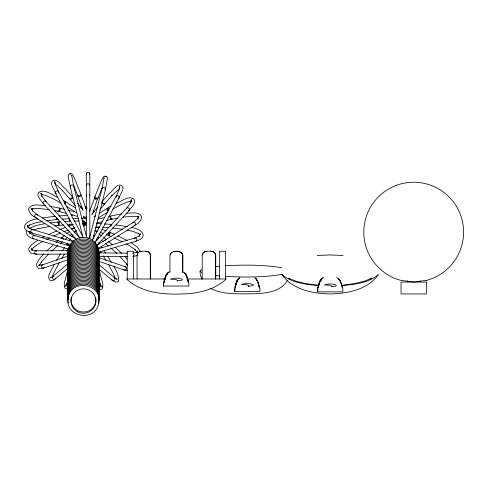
<?xml version="1.0" encoding="UTF-8"?>
<svg xmlns="http://www.w3.org/2000/svg" width="488" height="488" viewBox="0 0 488 488"><rect width="100%" height="100%" fill="white"/><g stroke="black" fill="none" stroke-linecap="round" stroke-linejoin="round"><path stroke-width="0.73" d="M70.302 173.697C72.81 173.02 73.212 176.626 74.341 178.016L80.971 194.48C81.057 195.956 77.348 196.871 77.751 195.023M31.671 249.795L31.403 248.514L32.275 250.131M110.221 226.328L110.733 224.364L111.227 225.389M41.047 193.852L40.974 193.022L41.968 196.286L41.785 195.956L45.793 201.233L79.898 237.967M56.864 218.087L56.346 219.569L46.647 220.771M82.826 210.212L77.867 196.182L78.245 195.517M80.904 194.834C81.844 195.993 78.611 197.183 77.867 196.182M54.845 182.323L54.815 181.518L55.547 185.074L58.456 191.424L83.405 237.577M29.213 232.55L29.213 231.666M57.407 218.49L56.913 219.515L56.419 218.002M407.242 281.192L407.297 280.777M55.534 278.032C54.973 279.911 51.935 281.442 50.099 280.478C45.677 275.775 52.698 269.626 53.832 265.033L53.979 264.777M86.364 218.691L86.541 219.99M98.777 254.577C100.083 247.16 94.648 239.657 87.456 237.827M98.777 255.907C101.596 233.484 65.3 233.484 68.119 255.907M98.777 257.237C101.596 234.807 65.3 234.807 68.119 257.237M98.777 258.567C101.596 236.137 65.3 236.137 68.119 258.567M98.777 259.897C101.596 237.467 65.3 237.467 68.119 259.897M98.777 261.226C101.596 238.797 65.3 238.797 68.119 261.226M98.777 262.55C101.596 240.126 65.3 240.126 68.119 262.55M98.777 263.88C101.596 241.456 65.3 241.456 68.119 263.88M98.777 265.21C101.596 242.78 65.3 242.78 68.119 265.21M98.777 266.539C101.596 244.11 65.3 244.11 68.119 266.539M98.777 267.869C101.596 245.44 65.3 245.44 68.119 267.869M98.777 269.199C101.596 246.769 65.3 246.769 68.119 269.199M98.777 270.523C101.596 248.099 65.3 248.099 68.119 270.523M98.777 271.853C101.596 249.429 65.3 249.429 68.119 271.853M98.777 273.182C101.596 250.753 65.3 250.753 68.119 273.182M98.777 274.512C101.596 252.082 65.3 252.082 68.119 274.512M98.777 275.842C101.596 253.412 65.3 253.412 68.119 275.842M98.777 277.172C101.596 254.742 65.3 254.742 68.119 277.172M98.777 278.495C101.596 256.072 65.3 256.072 68.119 278.495M98.777 279.825C101.596 257.402 65.3 257.402 68.119 279.825M98.777 281.155C101.596 258.725 65.3 258.725 68.119 281.155M98.777 282.485C101.596 260.055 65.3 260.055 68.119 282.485M98.777 283.815C101.596 261.385 65.3 261.385 68.119 283.815M98.777 285.144C101.596 262.715 65.3 262.715 68.119 285.144M98.777 286.468C101.596 264.045 65.3 264.045 68.119 286.468M98.777 289.128C101.596 266.698 65.3 266.698 68.119 289.128M98.777 290.458C101.596 268.028 65.3 268.028 68.119 290.458M98.777 291.787C101.596 269.358 65.3 269.358 68.119 291.787M98.777 293.117C101.596 270.688 65.3 270.688 68.119 293.117M98.777 294.441C101.596 272.017 65.3 272.017 68.119 294.441M98.777 295.771C101.596 273.347 65.3 273.347 68.119 295.771M98.777 297.101C101.596 274.671 65.3 274.671 68.119 297.101M98.777 298.43C101.596 276.001 65.3 276.001 68.119 298.43M98.777 299.76C101.596 277.33 65.3 277.33 68.119 299.76M98.509 303.06C103.554 277.971 63.342 277.971 68.387 303.06M99.698 210.023L104.487 204.106L104.45 203.642M69.558 198.171C69.65 200.074 72.877 198.036 72.413 196.688L65.142 188.447C61.445 186.282 57.651 177.559 52.32 180.969C49.617 184.464 54.613 189.466 55.303 192.87L79.544 237.723M234.99 288.67L234.576 291.415L259.958 291.415L259.958 288.396L257.877 282.156L259.439 287.987L257.884 281.43L254.76 277.471M317.883 289.116L317.468 291.854L342.85 291.854L342.85 288.835L340.776 282.595L341.82 285.62C341.228 282.54 339.843 278.642 336.616 277.611M86.303 235.588L86.303 173.758C86.376 171.8 89.798 171.788 89.816 173.807L89.816 238.614M89.816 173.758L89.578 174.551M202.532 255.011L202.679 254.041M110.806 225.913L111.301 224.535L111.978 224.742M164.078 282.467L165.578 276.787L164.017 282.619M234.923 289.262L234.576 291.415C234.569 286.499 236.265 281.033 239.773 277.471L236.649 281.43L238.736 278.41L236.131 282.991L235.222 287.286M235.271 287.115L235.612 284.962L235.198 287.383M317.932 288.988L317.468 291.854L317.468 288.835L319.548 282.595L318.768 285.51M318.164 287.554L318.396 286.12M164.12 282.015L164.541 279.6L163.504 283.028L163.504 286.047L188.88 286.047L188.88 283.028L186.806 276.787L188.368 282.619M318.091 287.822L318.511 285.407M318.115 287.725L318.377 286.322M31.5 209.437L31.464 208.144L32.629 211.06L32.141 210.462L37.112 214.622L37.387 215.33M109.69 233.356C110.136 229.83 107.037 236.924 109.044 234.954M170.397 255.011L170.605 254.041M131.565 200.123L131.656 199.714L130.656 202.984L130.845 202.654L126.831 207.931L94.794 242.438M166.621 274.604L164.535 279.813C165.334 276.861 166.542 272.847 169.739 271.804M320.592 280.411L318.505 285.62C319.305 282.668 320.512 278.66 323.709 277.611M102.029 201.788C102.096 202.953 104.267 204.655 104.987 203.325M132.876 223.199L133.151 222.491L138.128 218.331L137.634 218.929L138.799 216.013L138.763 217.306M89.53 238.229L102.151 188.161L104.011 177.711L104.237 178.486M92.5 240.761L105.487 189.216L107.482 177.998L106.628 176.619L104.505 176.18L103.456 176.802L101.364 180.572L94.733 197.036C94.861 198.36 97.246 199.202 98.07 198.097L101.785 188.417M84.772 224.279L84.918 222.76L83.735 221.454M58.298 222.577L58.609 221.936L60.061 221.839M70.052 198.781L70.016 199.244L75.28 205.753M235.289 287.255L236.656 282.156L235.612 285.175L237.693 279.966L236.131 282.991M68.161 267.979L65.075 280.417C63.977 282.082 63.288 291.251 67.826 288.207M86.407 216.788L85.376 218.179L83.802 217.91M83.18 225.511L84.211 224.12L85.431 223.852M52.265 277.007L53.338 273.75L59.408 262.379M89.542 211.707L94.8 197.39M92.415 214.147L97.692 198.305M106.061 239.828L106.146 239.449L103.731 237.54M164.535 279.813L165.578 276.787M318.505 285.62L319.548 282.595M95.666 199.623L96.398 197.567M109.568 233.77L109.233 234.6M112.24 218.758C111.191 220.35 109.751 216.422 111.087 215.879L121.878 213.86M71.468 175.93L71.693 175.155L73.554 185.599L86.73 237.882M60.341 233.02L59.67 232.648M58.285 192.479C59.56 189.356 53.534 191.29 55.717 193.37M86.48 222.168L86.199 223.022L86.571 224.327M68.216 280.496C67.234 282.064 64.501 286.041 67.899 286.608M137.524 254.041L137.964 253.138M59.207 209.065L59.939 208.199L64.325 209.297M39.748 265.167L41.462 261.849L41.279 262.166L48.44 254.181M94.733 197.036L95.373 196.56M136.439 252.436L137.305 250.82L137.036 252.101M92.903 239.096L116.04 196.292C116.882 194.749 119.597 196.158 119.2 197.738L94.959 242.585M73.365 186.575C74.566 184.22 69.686 184.446 70.217 186.66L82.466 235.259M165.054 277.623L167.659 273.042L165.578 276.062A512.302 14.945 90 0 1 166.621 274.811M319.024 283.436L321.629 278.849L319.548 281.869A512.302 14.945 90 0 1 321.11 280.935M97.838 198.744L96.008 198.939L94.501 197.683M56.571 260.366L60.317 254.102M61.628 258.597L64.331 254.285M89.578 185.55C90.859 183.165 85.26 183.165 86.541 185.55M287.487 280.24C280.509 292.489 264.709 293.325 252.235 293.813C238.327 293.709 223.327 294.923 210.535 288.463M62.275 251.052L64.636 247.386M66.685 250.625L67.862 248.795M57.499 222.321L57.993 221.991L58.597 223.053L58.34 225.304L54.442 225.883M64.501 203.398L65.081 201.581L63.483 200.525M53.607 236.107L59.615 233.416L59.768 232.678M26.675 230.879C24.827 234.838 30.537 238.223 33.629 238.821L68.314 249.124M69.162 240.602L70.437 238.748M71.718 236.887L72.993 235.033M68.015 245.342L68.454 244.701M72.425 241.999L73.279 240.761M84.668 224.279L84.711 223.15L83.399 221.973M74.695 232.556L76.024 230.739M32.147 249.453L33.751 247.264L33.477 247.507L39.345 243.305L43.17 241.249M91.774 214.476L97.82 206.827M94.611 216.489L95.502 215.324M104.627 240.736L106.073 239.388M86.541 194.505L86.541 195.426M89.578 195.426L89.578 194.505M165.578 276.062L168.702 272.109L166.097 275.122M319.548 281.869L322.672 277.916L320.067 280.935M64.678 204.027L65.648 201.941L64.697 201.971M43.749 253.906L38.68 259.878L36.393 264.289L36.447 265.533L38.387 268.412L43.658 268.089L68.149 259.695M237.174 280.49L239.773 277.471M102.09 201.55L109.355 193.309C113.057 191.15 116.852 182.427 122.177 185.83C124.885 189.332 119.889 194.328 119.2 197.738L118.785 198.238M104.926 203.563L111.99 195.554L111.789 195.779L119.115 189.076M44.231 267.619L43.658 268.089M203.118 253.138L204.734 251.771L206.942 251.271M96.813 245.354L129.399 210.261C130.998 207.528 136.585 203.002 134.078 199.263C128.533 194.889 121.634 201.599 116.327 203.221M104.487 204.106L103.145 203.996L101.687 202.557M68.241 263.459L52.741 276.47C51.417 277.666 53.229 279.831 54.729 279.228M65.117 286.145L64.843 286.444L66.99 283.784M86.541 195.273L86.541 196.024M89.578 196.024L89.578 195.273M201.886 279.112L200.409 274.945L200.074 272.457L200.074 271.072L201.605 269.529M27.493 226.963L29.512 224.956L28.865 225.358L35.038 223.022L42.249 221.503M29.323 232.819L30.329 231.812M46.824 250.924L53.168 244.952M51.691 251.027L57.834 245.494M58.298 224.291C58.981 227.194 59.969 222.388 58.609 221.936M129.143 210.481C131.223 208.748 126.398 205.905 126.642 208.986M134.529 238.266L139.739 235.6L139.196 236.204L140.416 233.673L140.263 234.978M98.991 252.192L135.847 241.243C137.537 240.712 136.951 237.595 135.139 237.876L98.314 248.813M83.052 224.626L85.058 223.937M56.047 242.469L58.346 240.48M60.103 243.53L62.379 241.572M29.292 228.268L36.203 225.486L44.975 223.638M105.054 189.722C107.086 187.856 101.748 186.154 102.163 188.807M55.065 279.038L68.283 267.942M64.288 235.582L61.872 237.485L62.562 238.858M109.654 235.539L108.989 235.57L109.007 234.594L110.331 232.514L114.552 234.38M66.63 233.728L69.558 231.422M65.178 239.279L67.521 237.43M69.863 235.582L71.62 234.191M171.233 253.138L172.221 252.363M136.42 252.631L137.134 252.217L133.114 253.016M75.707 239.34C70.486 242.341 67.063 248.563 68.119 254.577M31.897 209.572L33.093 208.699L32.336 208.888L38.21 208.413L49.251 209.663M72.486 229.11L74.316 227.774M74.554 231.879L76.378 230.549M37.674 240.279L31.439 244.793L28.749 248.526L28.707 249.813L30.726 253.089L36.271 254.23L67.887 254.065M370.727 278.953L371.905 278.111L364.243 281.24L354.264 283.638L342.637 285.144M84.576 224.242C86.638 222.735 84.034 219.868 81.966 220.936M94.074 216.776L95.294 215.934M82.606 224.334L83.82 223.815L85.052 224.035M98.57 217.868L107.738 212.091M108.22 208.949C106.384 207.132 107.037 210.511 108.244 210.999M111.105 206.131C108.44 206.375 106.146 208.876 108.714 210.7M99.107 213.457L107.195 208.352M106.848 210.615L108.69 209.45M97.557 244.842L133.413 222.26C135.023 221.473 136.518 224.218 135.133 225.255L98.606 248.258M36.942 253.955L36.271 254.23M68.149 256.06L42.236 264.941C40.657 265.685 41.687 268.278 43.286 268.168M52.741 276.47L53.467 276.196M112.758 209.163L119.194 205.582L126.776 202.172L131.772 200.964M42.194 237.845L44.127 236.802M46.354 239.529L49.599 237.9M41.029 194.712L42.047 194.181L41.236 194.352M53.076 276.287L50.179 277.764L51.014 277.678M136.176 241.102C149.45 236.954 141.325 228.591 131.809 227.603M70.754 173.606C67.338 173.466 68.1 177.443 68.674 179.578L70.382 186.941M48.745 234.496L56.87 230.861M134.81 238.016L135.139 237.876M59.67 229.696L65.203 227.567M68.656 226.237L72.816 224.706M63.708 231.843L68.509 229.994M71.254 228.939L74.701 227.719M58.81 210.743C59.176 213.012 61.11 208.821 59.939 208.199M34.123 229.915L36.862 228.872L49.971 226.438M124.629 267.003C127.398 265.856 126.874 270.913 124.361 270.047L99.149 261.409M139.58 251.771L141.788 251.271M111.057 216.934C108.745 213.823 111.172 222.217 111.423 218.215M86.718 222.546C85.339 222.815 84.888 224.803 85.9 225.724M59.615 233.416L59.268 233.404M64.263 201.324L64.788 201.251M83.07 221.027L83.436 220.918M71.882 197.164C74.322 196.676 71.169 200.312 70.016 199.244M96.703 223.144L102.407 221.607M82.618 223.675L83.954 223.553L85.016 224.126M54.754 183.214L55.181 183.098M58.963 208.065L59.524 208.242L59.676 209.279L58.688 211.341L54.217 210.596M97.887 219.179L104.475 217.532M108.867 216.434L110.331 216.068M106.768 220.521L111.124 219.429M36.173 217.447C32.525 216.934 28.926 212.707 28.524 208.931C31.464 202.862 40.205 205.509 45.408 205.637M32.507 232.91C16.635 228.994 27.474 219.271 38.033 218.862M173.514 251.771L175.021 251.393M86.663 218.691L85.796 218.77L84.759 218.051M68.241 250.643L35.898 250.808C34.203 251.058 34.373 253.797 35.905 254.193M42.419 217.941L55.229 216.227M42.236 264.941L42.999 264.899M69.491 173.874L69.936 173.783M137.604 255.547L132.803 256.499C134.34 256.102 134.511 253.364 132.815 253.113M111.789 219.264L117.468 218.203M282.448 274.305C263.648 277.538 244.415 277.391 225.419 276.397M79.44 237.827L83.448 237.314M50.246 222.924L57.81 221.985M42.608 264.862L38.619 265.277L39.437 265.454M215.373 266.637L219.667 266.198M126.368 213.366C131.205 213.103 139.147 211.188 141.74 216.806C141.337 220.576 137.738 224.803 134.09 225.316M123.141 217.136L132.059 216.282L137.927 216.757L137.171 216.568L138.366 217.447M135.493 241.273L135.847 241.243M176.632 251.271C174.094 251.241 170.385 252.003 169.952 255.011L169.952 272.237M107.842 207.949L108.665 208.205M58.963 215.94L67.68 215.379M57.047 219.521L58.487 219.429M62.092 219.197L69.308 218.734M64.422 221.558L70.235 221.186M57.993 223.705L58.743 223.656M58.871 225.377L63.922 225.053M67.527 224.822L73.31 224.517M128.454 210.633L128.826 210.609M225.419 265.746C244.177 264.764 263.16 264.624 281.735 267.723M317.249 255.468L330.162 254.937L343.076 255.468M341.557 285.724C354.196 284.309 368.275 283.217 378.359 274.61C367.781 289.707 347.511 293.575 330.162 293.947C312.814 293.575 292.544 289.707 281.96 274.61C292.05 283.217 306.129 284.309 318.768 285.724M116.455 279.106L117.291 279.185L114.003 277.623M71.327 215.22L72.797 215.196M72.938 218.642L78.751 218.557M73.889 221.058L79.032 220.979M86.041 223.339C84.662 223.217 83.722 224.962 84.351 226.127M102.486 201.288L102.797 201.288M146.199 251.271C143.112 251.021 137.403 250.612 137.061 255.011L137.061 278.977M211.353 251.271C208.266 251.021 202.557 250.612 202.221 255.011L202.221 278.977M165.115 278.977L126.514 278.977C141.422 292.873 163.248 294.758 182.652 293.947C198.171 293.63 214.671 289.848 226.31 278.977L187.05 278.977M163.498 278.977L164.987 278.977M98.966 252.936L127.545 253.089M98.57 256.359L127.923 256.511M96.166 226.944L99.784 227.103M56.346 219.569L55.986 219.441M58.176 225.419L57.81 225.297M98.771 287.347C102.694 287.377 100.107 282.454 98.735 280.905M82.844 223.059L84.156 223.345L84.955 224.199M44.17 203.935L43.231 203.569C41.626 200.836 36.045 196.304 38.546 192.571C44.579 188.087 51.917 195.298 57.608 197.256M97.789 223.516L101.419 223.748M104.328 223.937L110.867 224.358M102.669 227.292L108.44 227.658M131.388 201.05L130.583 200.873L131.595 201.404M176.192 251.271C178.736 251.241 182.439 252.003 182.872 255.011L182.872 272.237M73.664 241.822L32.507 229.598C30.848 229.348 30.177 231.965 31.47 232.825M69.717 245.958L34.337 235.448C32.678 235.204 32.007 237.821 33.3 238.681M33.629 238.821L33.983 238.852M35.898 250.808L36.618 250.991M56.053 193.504L56.443 193.541M215.373 275.513L219.667 275.946M124.733 270.126L127.453 270.407M211.042 251.271C213.244 251.125 215.714 252.631 215.763 255.011L215.763 278.977M145.888 251.271C148.084 251.125 150.554 252.631 150.609 255.011L150.609 278.977M116.205 224.968L127.423 226.676M112.795 228.03L122.494 229.232M317.688 285.144L306.061 283.638L296.082 281.24L288.42 278.111L289.597 278.953M49.825 206.259L59.182 208.01M104.951 176.168L105.402 176.253M105.768 176.345L106.213 176.43M36.264 250.844L31.58 249.917L31.958 250.069M126.843 230.08L132.614 231.3L138.787 233.636L138.135 233.227L139.647 234.74M99.186 269.364L112.405 280.46C113.875 281.576 116.181 279.215 114.729 277.898L98.655 264.398M41.565 194.444L45.848 195.481L53.43 198.884L61.159 203.185M177.809 251.393C179.755 251.747 182.219 252.754 182.433 255.011L182.433 272.237M67.984 210.212L72.377 211.31M59.139 211.56L66.405 213.372M61.945 237.43L63.391 238.772M119.322 187.959L119.749 188.081M182.646 271.804L184.726 273.042L186.288 275.122A512.705 14.957 -90 0 0 185.763 274.811M31.799 232.971L70.821 244.561M71.492 214.647L77.019 216.312M86.12 223.754L84.253 224.279L83.71 225.907M81.606 218.374C82.948 219.051 83.991 217.245 83.302 216.135M58.475 211.395L58.133 211.158M82.85 218.063L84.363 217.855L84.906 216.221M94.696 230.251L97.454 231.239M99.149 257.78L125.782 266.906M83.253 222.534L84.418 223.205L84.869 224.254M212.182 251.393L214.159 252.363L215.452 255.011L215.452 278.977M147.028 251.393L149.005 252.363L150.298 255.011L150.298 278.977M72.017 196.426L72.413 196.688M97.289 227.481L98.674 228.012M102.126 229.342L106.274 230.94M109.08 233.868L109.788 234.142M100.199 232.3L102.944 233.356M106.372 234.673L108.427 235.466M32.507 229.598L33.123 229.988M34.337 235.448L34.947 235.844M117.937 235.893L127.167 240.499M109.092 235.722L111.099 236.619M113.771 237.815L122.354 241.834M32.836 229.744L27.907 227.323L28.219 227.585M34.666 235.594L29.738 233.179L30.28 233.782L29.06 231.251M112.74 280.649C123.873 287.383 116.339 268.772 113.637 266.46L113.491 266.198M126.178 243.896L129.363 245.61L135.231 249.813L134.956 249.569L136.963 252.308M114.393 277.709L114.729 277.898M100.125 284.528L102.279 287.188L101.998 286.895M124.361 270.047L123.787 269.583M76.555 239.388L36.85 214.391C35.246 213.604 33.745 216.349 35.13 217.386L73.584 241.597M65.429 201.66L75.39 207.937M64.544 203.136L65.782 203.917M66.124 206.174L74.158 211.243M74.054 211.17L76.494 212.853M54.784 183.787L57.206 185.483L62.714 190.918L62.507 190.686L69.577 198.701M86.437 219.478L85.62 218.471M131.04 242.585L137.268 247.099L139.751 250.478L140.093 251.68M95.526 231.068L96.703 231.995M99.046 233.844L101.974 236.155M97.569 237.076L98.741 238.004M101.669 240.316L103.425 241.7M108.519 241.45L112.551 244.927M115.43 247.41L121.707 253.382M105.64 243.53L108.482 245.982M110.752 247.941L116.87 253.51M120.121 256.664L126.74 264.13L126.557 263.807L127.582 265.801M200.074 271.072L201.605 272.615M62.653 238.778L61.525 237.912L61.244 238.425M99.29 288.957C103.828 292.001 103.139 282.826 102.047 281.161L99.149 269.443M112.405 280.46L111.935 279.453M76.329 239.211L43.231 203.569C41.998 201.892 45.579 199.519 46.025 201.892M124.733 256.413L127.032 259.128M77.641 203.142L83.167 210.194M186.806 276.062L184.726 273.042L186.806 276.062L187.849 279.813M93.623 235.222L94.477 236.454M96.179 238.931L97.033 240.169M98.735 242.646L99.582 243.884M110.483 232.562L110.642 232.971M339.733 280.411L338.69 278.849L340.258 280.935A512.705 14.957 90 0 0 339.209 280.935M256.841 279.966L255.797 278.41L257.359 280.49A512.705 14.957 -90 0 0 256.316 280.49M101.266 246.373L102.053 247.593M104.011 250.643L105.585 253.083M100.388 251.436L101.175 252.656M103.139 255.712L106.207 260.653M63.641 239.132L63.849 239.474M107.939 256.749L111.27 262.422M108.427 264.435L114.131 275.177L115.205 278.435M86.364 174.192L86.541 174.551L86.303 173.758M28.45 227.933L27.23 225.401L27.432 226.255M97.954 197.579L98.07 198.097M73.92 185.855L77.635 195.536M119.804 187.587L119.688 186.386L118.956 189.942L116.046 196.981M81.203 195.127L86.394 209.84M39.351 264.587L39.498 265.435M69.491 246.233C69.174 245.354 67.094 243.732 66.582 244.628M341.814 285.407L342.125 287.219M187.843 279.6L188.264 282.015M56.773 217.203L56.84 217.636M99.04 285.828C98.771 264.703 65.349 266.655 68.119 287.798M420.101 280.777L420.156 281.192M225.602 278.977L225.602 251.271L219.368 251.271L219.368 278.977M133.462 252.363L133.462 251.271L127.222 251.271L127.222 278.977M133.462 255.011L133.462 278.977M97.338 222.473A14.036 13.713 0 0 1 97.185 223.907M96.429 226.676A14.036 13.713 0 0 1 95.825 227.987M69.766 225.31A14.036 13.713 0 0 1 69.461 223.907M69.308 221.046A14.036 13.713 0 0 1 69.595 218.905M73.401 212.066A14.036 13.713 0 0 1 74.493 211.109M81.13 208.217A14.036 13.713 0 0 1 82.594 208.071M85.522 208.217A14.036 13.713 0 0 1 86.956 208.516M76.305 239.303A14.036 13.713 0 0 1 78.989 238.138M79.69 237.937A14.036 13.713 0 0 1 82.594 237.485M84.058 237.485A14.036 13.713 0 0 1 86.956 237.937M87.657 238.138A14.036 13.713 0 0 1 89.036 238.656M97.185 222.662A14.036 13.713 0 0 1 96.88 224.065M69.29 220.515A14.036 13.713 0 0 1 69.461 218.368M80.404 207.101A14.036 13.713 0 0 1 81.862 206.881M85.522 206.973A14.036 13.713 0 0 1 86.956 207.272M93.251 210.822A14.036 13.713 0 0 1 94.233 211.883M95.648 297.302A12.474 12.188 0 0 1 83.448 312.027A12.474 12.188 0 0 1 71.248 297.302M236.649 281.43A512.302 14.945 90 0 1 237.693 280.179M68.387 296.503C62.989 315.956 93.574 323.294 98.509 304.39C103.907 284.931 73.322 277.593 68.387 296.503M163.706 284.675L163.504 286.047L163.73 284.614M67.033 243.695L69.876 245.708L67.033 243.695M177.687 280.612L177.357 280.972L181.347 280.386L182.079 280.057L182.323 279.337C178.669 277.66 174.076 277.873 170.306 279.136L176.192 279.6L177.687 280.612M248.764 285.98L248.429 286.334L252.424 285.748L253.486 285.065L253.394 284.705C249.74 283.028 245.147 283.235 241.377 284.504L246.05 284.717L248.16 285.267L248.764 285.98M331.657 286.419L331.321 286.779L335.317 286.194L336.049 285.864L336.287 285.144C332.639 283.467 328.04 283.68 324.276 284.943L328.949 285.163L331.053 285.712L331.657 286.419M426.616 280.344L413.702 282.046L400.788 280.344A49.898 49.898 0 0 1 372.826 203.526A49.898 49.898 0 0 1 454.578 203.526A49.898 49.898 0 0 1 426.616 280.344M426.341 282.082L401.063 282.082L401.063 293.947L426.341 293.947L426.341 282.082M77.208 311.606A12.474 12.188 0 0 0 95.922 301.047A12.474 12.188 0 0 0 77.208 290.494A12.474 12.188 0 0 0 77.208 311.606"/></g></svg>
